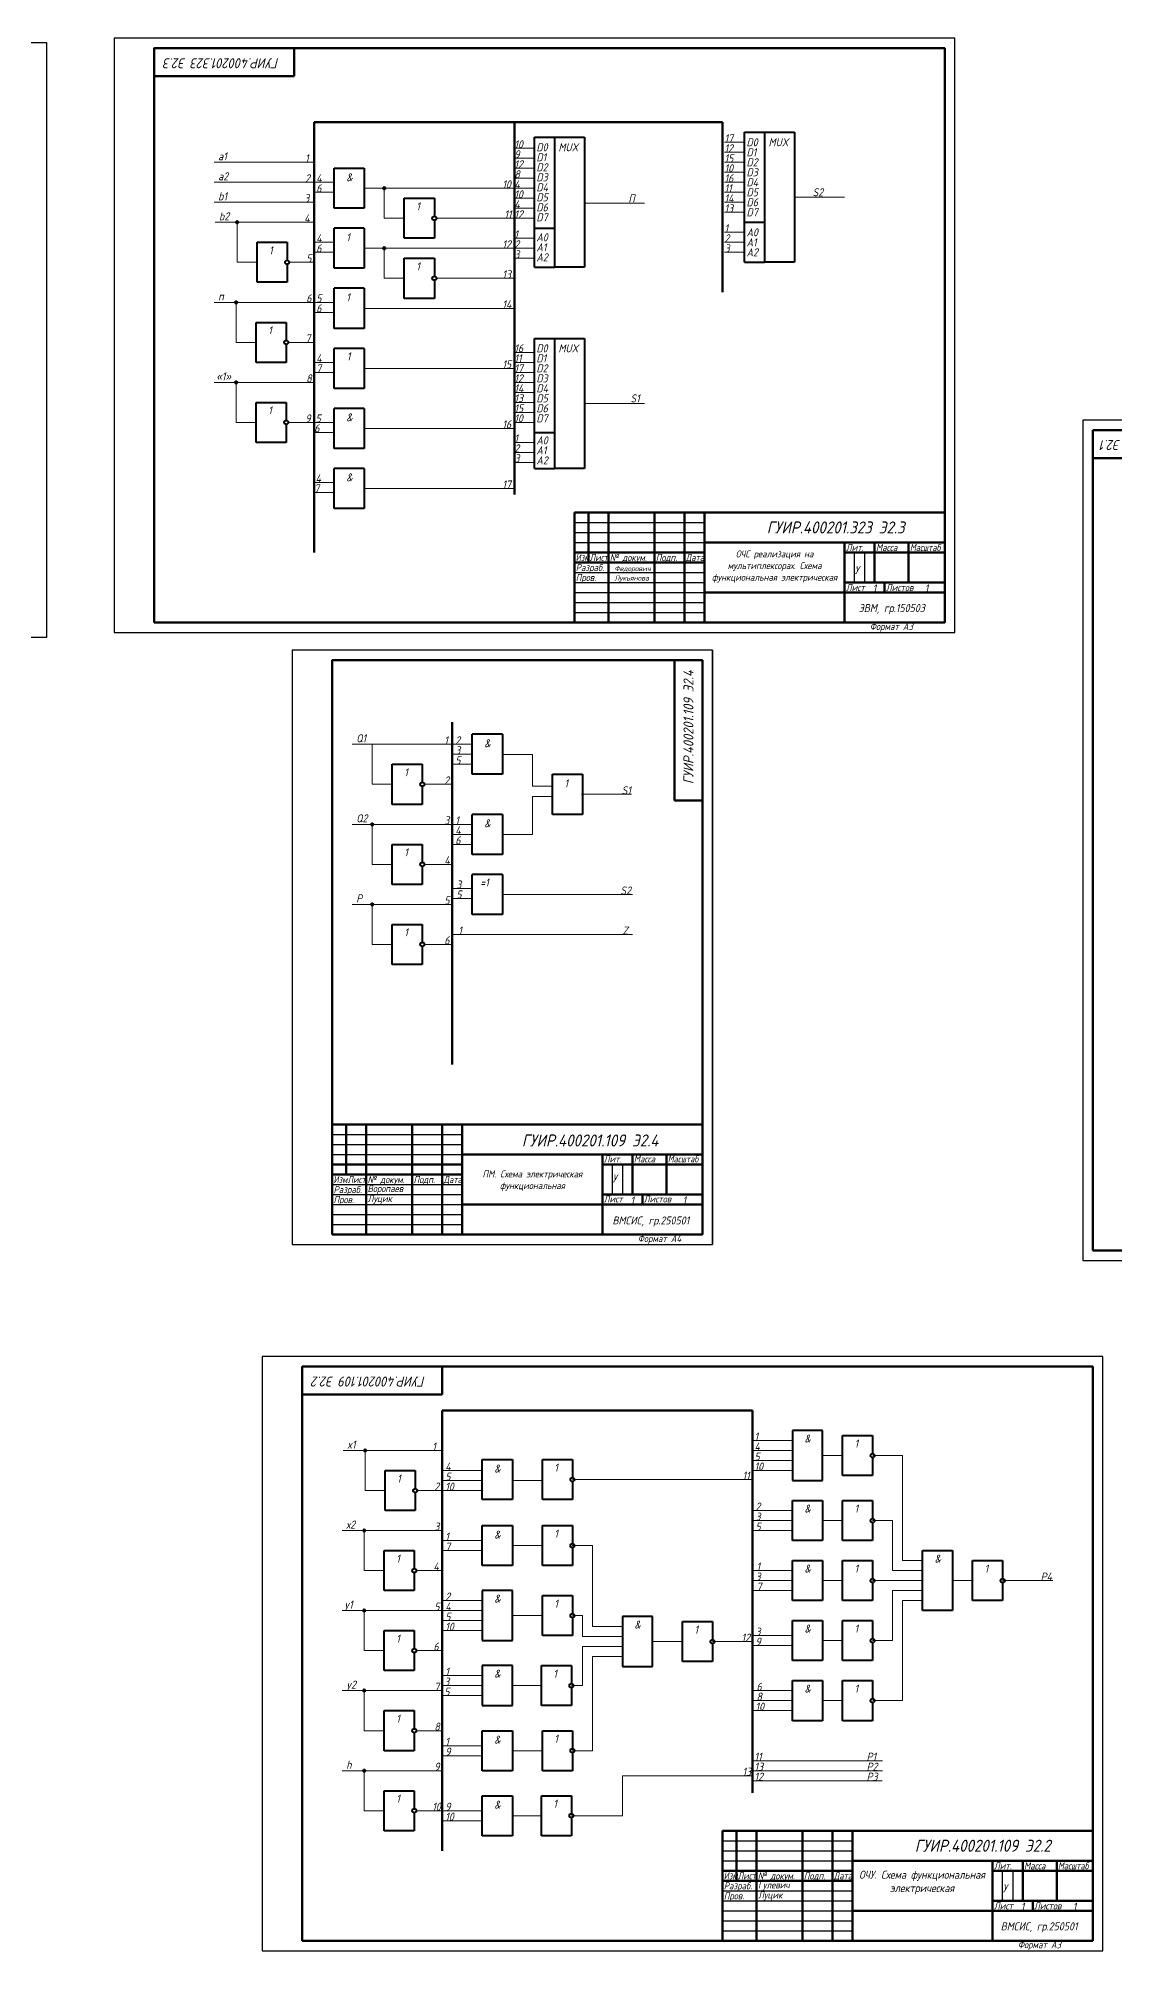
# Model space of a CAD drawing. Header units: millimetres. Extents: x 933 to 3512, y -240 to 1691.
# Drawn here: x 2393 to 2931, y -230 to 726 of the extents above; entities that cross this region are included whole.
import ezdxf

# ---------------------------------------------------------------- set-up
doc = ezdxf.new("R2010")
doc.units = ezdxf.units.MM
doc.header["$LTSCALE"] = 0.5
doc.layers.get('0').update_dxf_attribs({"lineweight": 60})
doc.layers.get('Defpoints').update_dxf_attribs({"color": 5})
doc.layers.add('4-текст', color=7, linetype='Continuous', true_color=0x00ad00)
doc.layers.add('провода', color=122, linetype='Continuous', lineweight=15)
doc.layers.add('фигуры', color=7, linetype='Continuous', lineweight=40)
doc.styles.get("Standard").update_dxf_attribs({"font": 'isocpeui.ttf', "width": 0.9})

msp = doc.modelspace()

# ---------------------------------------------------------------- linework, layer by layer
for p, q in [((2451.02, 720.91), (2451.02, 706.91)), ((2521.02, 706.91), (2521.02, 720.91)), ((2451.02, 706.91), (2521.02, 706.91)), ((2920, 530.05), (2920, 516.05)), ((2920, 516.05), (2990, 516.05)), ((2796.02, 473.91), (2796.02, 468.91)), ((2711, 415), (2711, 345)), ((2711, 345), (2725, 345)), ((2525, 62), (2525, 48)), ((2595, 48), (2595, 62)), ((2525, 48), (2595, 48)), ((2870, -185), (2870, -190))]:
    msp.add_line(p, q)
at = {"lineweight": 50}
for p, q in [((2531.02, 683.91), (2531.02, 468.91)), ((2531.02, 683.91), (2631.02, 683.91)), ((2631.02, 683.91), (2631.02, 497.91)), ((2631.02, 683.91), (2735.02, 683.91)), ((2735.02, 683.91), (2735.02, 598.91)), ((2600, 384), (2600, 213))]:
    msp.add_line(p, q, dxfattribs=at)
at = {"lineweight": 60}
for p, q in [((2846.02, 488.91), (2661.02, 488.91)), ((2661.02, 433.91), (2661.02, 488.91)), ((2668.02, 488.91), (2668.02, 463.91)), ((2678.02, 433.91), (2678.02, 488.91)), ((2701.02, 488.91), (2701.02, 433.91)), ((2716.02, 433.91), (2716.02, 488.91)), ((2726.02, 488.91), (2726.02, 433.91)), ((2661.02, 468.91), (2726.02, 468.91)), ((2726.02, 473.91), (2846.02, 473.91)), ((2796.02, 433.91), (2796.02, 473.91)), ((2796.02, 468.91), (2846.02, 468.91)), ((2811.02, 473.91), (2811.02, 453.91)), ((2828.02, 453.91), (2828.02, 473.91)), ((2661.02, 463.91), (2726.02, 463.91)), ((2796.02, 453.91), (2846.02, 453.91)), ((2816.02, 448.91), (2816.02, 453.91)), ((2726.02, 448.91), (2846.02, 448.91)), ((2920, -170), (2735, -170)), ((2735, -225), (2735, -170)), ((2742, -170), (2742, -195)), ((2752, -225), (2752, -170)), ((2775, -170), (2775, -225)), ((2790, -225), (2790, -170)), ((2800, -170), (2800, -225)), ((2735, -190), (2800, -190)), ((2800, -185), (2920, -185)), ((2870, -225), (2870, -185)), ((2870, -190), (2920, -190)), ((2885, -185), (2885, -205)), ((2902, -205), (2902, -185)), ((2735, -195), (2800, -195)), ((2800, -210), (2920, -210)), ((2870, -205), (2920, -205)), ((2890, -210), (2890, -205))]:
    msp.add_line(p, q, dxfattribs=at)
at = {"lineweight": -3}
for p, q in [((2661.02, 483.91), (2726.02, 483.91)), ((2661.02, 478.91), (2726.02, 478.91)), ((2661.02, 473.91), (2726.02, 473.91)), ((2801.02, 453.91), (2801.02, 468.91)), ((2806.02, 468.91), (2806.02, 453.91)), ((2661.02, 458.91), (2726.02, 458.91)), ((2661.02, 453.91), (2726.02, 453.91)), ((2661.02, 448.91), (2726.02, 448.91)), ((2661.02, 443.91), (2726.02, 443.91)), ((2661.02, 438.91), (2726.02, 438.91)), ((2735, -175), (2800, -175)), ((2735, -180), (2800, -180)), ((2735, -185), (2800, -185)), ((2875, -205), (2875, -190)), ((2880, -190), (2880, -205)), ((2735, -200), (2800, -200)), ((2735, -205), (2800, -205)), ((2735, -210), (2800, -210)), ((2735, -215), (2800, -215)), ((2735, -220), (2800, -220))]:
    msp.add_line(p, q, dxfattribs=at)
at = {"color": 7, "linetype": 'Continuous', "lineweight": 60}
for p, q in [((2725, 183), (2540, 183)), ((2540, 128), (2540, 183)), ((2547, 183), (2547, 158)), ((2557, 128), (2557, 183)), ((2580, 183), (2580, 128)), ((2595, 128), (2595, 183)), ((2605, 183), (2605, 128)), ((2540, 163), (2605, 163)), ((2605, 168), (2725, 168)), ((2675, 128), (2675, 168)), ((2675, 163), (2725, 163)), ((2690, 168), (2690, 148)), ((2707, 148), (2707, 168)), ((2540, 158), (2605, 158)), ((2675, 148), (2725, 148)), ((2695, 143), (2695, 148)), ((2605, 143), (2725, 143))]:
    msp.add_line(p, q, dxfattribs=at)
at = {"color": 7, "linetype": 'Continuous', "lineweight": -3}
for p, q in [((2540, 178), (2605, 178)), ((2540, 173), (2605, 173)), ((2540, 168), (2605, 168)), ((2680, 148), (2680, 163)), ((2685, 163), (2685, 148)), ((2540, 153), (2605, 153)), ((2540, 148), (2605, 148)), ((2540, 143), (2605, 143)), ((2540, 138), (2605, 138)), ((2540, 133), (2605, 133))]:
    msp.add_line(p, q, dxfattribs=at)
at = {"color": 7, "linetype": 'Continuous'}
msp.add_line((2675, 168), (2675, 163), dxfattribs=at)
at = {"lineweight": 53, "ltscale": 0.3}
msp.add_line((2595, 40), (2595, -180), dxfattribs=at)
at = {"lineweight": 53}
for p, q in [((2595, 40), (2750, 40)), ((2750, 40), (2750, -151))]:
    msp.add_line(p, q, dxfattribs=at)
at = {"lineweight": 40}
for p, q in [((2615, -50), (2615, -75)), ((2630, -50), (2615, -50)), ((2630, -75), (2630, -50)), ((2615, -75), (2630, -75)), ((2615, -87.5), (2615, -107.5)), ((2630, -87.5), (2615, -87.5)), ((2630, -107.5), (2630, -87.5)), ((2615, -107.5), (2630, -107.5))]:
    msp.add_line(p, q, dxfattribs=at)
at = {"lineweight": 60}
for points in [[(2451.02, 433.91), (2846.02, 433.91), (2846.02, 720.91), (2451.02, 720.91)], [(2525, -225), (2920, -225), (2920, 62), (2525, 62)]]:
    msp.add_lwpolyline(points, close=True, dxfattribs=at)
at = {"color": 7, "linetype": 'Continuous', "lineweight": 60}
msp.add_lwpolyline([(2540, 128), (2725, 128), (2725, 415), (2540, 415)], close=True, dxfattribs=at)
for centre in [(2566.02, 650.91), (2492.45, 633.91), (2566.02, 620.91), (2492.02, 593.91), (2492.02, 553.91), (2560, 333), (2560, 293), (2556.44, 20), (2556, -20), (2556, -60), (2556, -100), (2556, -140)]:
    msp.add_circle(centre, 0.5)
at = {"layer": 'Defpoints'}
for p, q in [((3512, 535.05), (2915, 535.05)), ((2915, 535.05), (2915, 115.05)), ((2730, 420), (2730, 123)), ((2915, 115.05), (3512, 115.05))]:
    msp.add_line(p, q, dxfattribs=at)
for points in [[(1977.45, 426.61), (2397.45, 426.61), (2397.45, 723.61), (1977.45, 723.61)], [(2431.02, 428.91), (2851.02, 428.91), (2851.02, 725.91), (2431.02, 725.91)], [(2520, 123), (2730, 123), (2730, 420), (2520, 420)], [(2505, -230), (2925, -230), (2925, 67), (2505, 67)]]:
    msp.add_lwpolyline(points, close=True, dxfattribs=at)
at = {"layer": 'провода'}
for p, q in [((2641.02, 670.91), (2631.02, 670.91)), ((2746.02, 673.91), (2736.02, 673.91)), ((2641.02, 665.91), (2631.02, 665.91)), ((2641.02, 660.91), (2631.02, 660.91)), ((2746.02, 668.91), (2736.02, 668.91)), ((2746.02, 663.91), (2736.02, 663.91)), ((2531.02, 653.91), (2541.02, 653.91)), ((2556.02, 650.91), (2631.02, 650.91)), ((2566.02, 650.91), (2566.02, 635.91)), ((2641.02, 655.91), (2631.02, 655.91)), ((2641.02, 650.91), (2631.02, 650.91)), ((2746.02, 658.91), (2736.02, 658.91)), ((2746.02, 653.91), (2736.02, 653.91)), ((2531.02, 648.91), (2541.02, 648.91)), ((2641.02, 645.91), (2631.02, 645.91)), ((2641.02, 640.91), (2631.02, 640.91)), ((2666.02, 643.41), (2696.02, 643.41)), ((2746.02, 648.91), (2736.02, 648.91)), ((2746.02, 643.91), (2736.02, 643.91)), ((2771.02, 646.41), (2796.02, 646.41)), ((2566.02, 635.91), (2576.02, 635.91)), ((2631.02, 635.91), (2641.02, 635.91)), ((2736.02, 638.91), (2746.02, 638.91)), ((2531.02, 623.91), (2541.02, 623.91)), ((2641.02, 625.91), (2631.02, 625.91)), ((2746.02, 628.91), (2736.02, 628.91)), ((2746.02, 623.91), (2736.02, 623.91)), ((2531.02, 618.91), (2541.02, 618.91)), ((2556.02, 620.91), (2631.02, 620.91)), ((2566.02, 620.91), (2566.02, 605.91)), ((2641.02, 620.91), (2631.02, 620.91)), ((2641.02, 615.91), (2631.02, 615.91)), ((2746.02, 618.91), (2736.02, 618.91)), ((2566.02, 605.91), (2576.02, 605.91)), ((2531.02, 593.91), (2541.02, 593.91)), ((2531.02, 588.91), (2541.02, 588.91)), ((2556.02, 590.91), (2631.02, 590.91)), ((2641.02, 568.91), (2631.02, 568.91)), ((2531.02, 563.91), (2541.02, 563.91)), ((2531.02, 558.91), (2541.02, 558.91)), ((2556.02, 560.91), (2631.02, 560.91)), ((2641.02, 563.91), (2631.02, 563.91)), ((2641.02, 558.91), (2631.02, 558.91)), ((2641.02, 553.91), (2631.02, 553.91)), ((2641.02, 548.91), (2631.02, 548.91)), ((2641.02, 543.91), (2631.02, 543.91)), ((2641.02, 538.91), (2631.02, 538.91)), ((2666.02, 543.41), (2696.02, 543.41)), ((2531.02, 533.91), (2541.02, 533.91)), ((2531.02, 528.91), (2541.02, 528.91)), ((2556.02, 530.91), (2586.02, 530.91)), ((2586.02, 530.91), (2631.02, 530.91)), ((2631.02, 533.91), (2641.02, 533.91)), ((2641.02, 523.91), (2631.02, 523.91)), ((2641.02, 518.91), (2631.02, 518.91)), ((2641.02, 513.91), (2631.02, 513.91)), ((2531.02, 503.91), (2541.02, 503.91)), ((2531.02, 498.91), (2541.02, 498.91)), ((2556.02, 500.91), (2631.02, 500.91)), ((2610, 373), (2600, 373)), ((2610, 368), (2600, 368)), ((2624.8, 367.99), (2640, 367.99)), ((2640, 367.99), (2640, 352)), ((2610, 363), (2600, 363)), ((2640, 352), (2650.03, 352)), ((2640, 347), (2650.03, 347)), ((2640, 347), (2640, 327.99)), ((2664.6, 348.01), (2689.6, 348.01)), ((2610, 333), (2600, 333)), ((2610, 328), (2600, 328)), ((2624.8, 327.99), (2640, 327.99)), ((2610, 323), (2600, 323)), ((2600, 300.94), (2610, 300.94)), ((2625, 297.94), (2690, 297.94)), ((2600, 295.94), (2610, 295.94)), ((2690, 277.94), (2600, 277.94)), ((2615, 10), (2595, 10)), ((2785, 17.5), (2795, 17.5)), ((2810.11, 17.5), (2825, 17.5)), ((2825, 17.5), (2825, -35)), ((2615, 5), (2595, 5)), ((2615, 0), (2595, 0)), ((2630, 5), (2645, 5)), ((2660, 5.5), (2750, 5.5)), ((2770, -10), (2750, -10)), ((2770, -15), (2750, -15)), ((2785, -15), (2795, -15)), ((2810.02, -15), (2820, -15)), ((2820, -15), (2820, -40)), ((2595, -25), (2615, -25)), ((2630, -27.5), (2645, -27.5)), ((2659.92, -27.5), (2665, -27.5)), ((2665, -27.5), (2670, -27.5)), ((2670, -27.5), (2670, -68)), ((2770, -20), (2750, -20)), ((2595, -30), (2615, -30)), ((2825, -35), (2835, -35)), ((2770, -40), (2750, -40)), ((2770, -45), (2750, -45)), ((2769.5, -45), (2770, -45)), ((2785, -45), (2795, -45)), ((2810.04, -45), (2835, -45)), ((2820, -40), (2835, -40)), ((2850, -45), (2860, -45)), ((2875, -45), (2900, -45)), ((2770, -50), (2750, -50)), ((2820, -75), (2820, -50)), ((2820, -50), (2835, -50)), ((2825, -105), (2825, -55)), ((2825, -55), (2835, -55)), ((2630, -62.5), (2645, -62.5)), ((2660.01, -62.5), (2665, -62.5)), ((2665, -62.5), (2665, -73)), ((2665, -73), (2685, -73)), ((2670, -68), (2685, -68)), ((2700, -75.5), (2715, -75.5)), ((2730, -75.5), (2750, -75.5)), ((2750, -72.5), (2770, -72.5)), ((2785, -75), (2795, -75)), ((2810, -75), (2820, -75)), ((2665, -97.5), (2665, -78)), ((2665, -78), (2685, -78)), ((2670, -130), (2670, -83)), ((2670, -83), (2685, -83)), ((2750, -77.5), (2770, -77.5)), ((2630, -97.5), (2644.5, -97.5)), ((2659.51, -97.5), (2665, -97.5)), ((2815, -105), (2825, -105)), ((2615, -127.5), (2595, -127.5)), ((2615, -132.5), (2595, -132.5)), ((2630, -130), (2645, -130)), ((2659.97, -130), (2670, -130)), ((2685, -162.5), (2685, -142.5)), ((2685, -142.5), (2750, -142.5)), ((2750, -135), (2815, -135)), ((2750, -140.05), (2815, -140.05)), ((2749.84, -145.02), (2814.84, -145.02)), ((2615, -160), (2595, -160)), ((2630, -162.5), (2644.5, -162.5)), ((2659.49, -162.5), (2685, -162.5)), ((2615, -165), (2595, -165))]:
    msp.add_line(p, q, dxfattribs=at)
at = {"layer": 'провода', "lineweight": 15}
for p, q in [((2531.02, 663.91), (2481.02, 663.91)), ((2531.02, 653.91), (2481.02, 653.91)), ((2531.02, 643.91), (2481.02, 643.91)), ((2531.02, 633.91), (2481.45, 633.91)), ((2492.45, 633.91), (2492.45, 613.91)), ((2592.02, 635.91), (2631.02, 635.91)), ((2492.45, 613.91), (2502.45, 613.91)), ((2518.45, 613.91), (2531.02, 613.91)), ((2592.02, 605.91), (2631.02, 605.91)), ((2531.02, 593.91), (2481.02, 593.91)), ((2492.02, 593.91), (2492.02, 573.91)), ((2492.02, 573.91), (2502.02, 573.91)), ((2518.02, 573.91), (2530.58, 573.91)), ((2530.58, 553.91), (2481.02, 553.91)), ((2492.02, 553.91), (2492.02, 533.91)), ((2492.02, 533.91), (2502.02, 533.91)), ((2518.02, 533.91), (2531.02, 533.91)), ((2600, 373), (2550, 373)), ((2560, 373), (2560, 353)), ((2560, 353), (2570, 353)), ((2586, 353), (2600, 353)), ((2600, 333), (2550, 333)), ((2560, 333), (2560, 313)), ((2560, 313), (2570, 313)), ((2586, 313), (2600, 313)), ((2600, 293), (2550, 293)), ((2560, 293), (2560, 273)), ((2560, 273), (2570, 273)), ((2586, 273), (2600, 273)), ((2595, 20), (2545.44, 20)), ((2556.44, 20), (2556.44, 0)), ((2750, 25), (2770, 25)), ((2750, 20), (2770, 20)), ((2750, 15), (2770, 15)), ((2750, 10), (2770, 10)), ((2556.44, 0), (2566.44, 0)), ((2582.44, 0), (2595, 0)), ((2595, -20), (2545, -20)), ((2556, -20), (2556, -40)), ((2556, -40), (2566, -40)), ((2582, -40), (2595, -40)), ((2595, -55), (2615, -55)), ((2595, -60), (2545, -60)), ((2556, -60), (2556, -80)), ((2595, -60), (2615, -60)), ((2595, -65), (2615, -65)), ((2595, -70), (2615, -70)), ((2556, -80), (2566, -80)), ((2582, -80), (2595, -80)), ((2595, -92.5), (2615, -92.5)), ((2595, -100), (2545, -100)), ((2556, -100), (2556, -120)), ((2595, -97.5), (2615, -97.5)), ((2595, -102.5), (2615, -102.5)), ((2750, -100), (2770, -100)), ((2750, -105), (2770, -105)), ((2785, -105), (2795, -105)), ((2810.06, -105), (2815, -105)), ((2750, -110), (2770, -110)), ((2556, -120), (2566, -120)), ((2582, -120), (2595, -120)), ((2595, -140), (2545, -140)), ((2556, -140), (2556, -160)), ((2556, -160), (2566, -160)), ((2582, -160), (2595, -160))]:
    msp.add_line(p, q, dxfattribs=at)
at = {"layer": 'фигуры'}
for p, q in [((2746.02, 613.91), (2746.02, 678.91)), ((2746.02, 678.91), (2756.02, 678.91)), ((2756.02, 678.91), (2771.02, 678.91)), ((2756.02, 678.91), (2756.02, 613.91)), ((2771.02, 678.91), (2771.02, 613.91)), ((2641.02, 611.41), (2641.02, 676.41)), ((2641.02, 676.41), (2651.02, 676.41)), ((2651.02, 676.41), (2666.02, 676.41)), ((2651.02, 676.41), (2651.02, 611.41)), ((2666.02, 676.41), (2666.02, 611.41)), ((2641.02, 630.91), (2651.02, 630.91)), ((2746.02, 633.91), (2756.02, 633.91)), ((2746.02, 613.91), (2756.02, 613.91)), ((2771.02, 613.91), (2756.02, 613.91)), ((2641.02, 611.41), (2651.02, 611.41)), ((2666.02, 611.41), (2651.02, 611.41)), ((2641.02, 510.91), (2641.02, 575.91)), ((2641.02, 575.91), (2651.02, 575.91)), ((2651.02, 575.91), (2666.02, 575.91)), ((2651.02, 575.91), (2651.02, 510.91)), ((2666.02, 575.91), (2666.02, 510.91)), ((2641.02, 528.91), (2651.02, 528.91)), ((2641.02, 510.91), (2651.02, 510.91)), ((2666.02, 510.91), (2651.02, 510.91))]:
    msp.add_line(p, q, dxfattribs=at)
at = {"layer": 'фигуры', "lineweight": 40}
for p, q in [((2541.02, 660.91), (2556.02, 660.91)), ((2541.02, 640.91), (2541.02, 660.91)), ((2556.02, 660.91), (2556.02, 640.91)), ((2556.02, 640.91), (2541.02, 640.91)), ((2576.02, 645.91), (2591.02, 645.91)), ((2576.02, 625.91), (2576.02, 645.91)), ((2591.02, 645.91), (2591.02, 636.91)), ((2541.02, 610.91), (2541.02, 630.91)), ((2556.02, 630.91), (2541.02, 630.91)), ((2556.02, 630.91), (2556.02, 610.91)), ((2591.02, 634.91), (2591.02, 625.91)), ((2502.45, 623.91), (2517.45, 623.91)), ((2502.45, 603.91), (2502.45, 623.91)), ((2517.45, 623.91), (2517.45, 614.91)), ((2591.02, 625.91), (2576.02, 625.91)), ((2517.45, 612.91), (2517.45, 603.91)), ((2576.02, 615.91), (2591.02, 615.91)), ((2576.02, 595.91), (2576.02, 615.91)), ((2591.02, 615.91), (2591.02, 606.91)), ((2517.45, 603.91), (2502.45, 603.91)), ((2556.02, 610.91), (2541.02, 610.91)), ((2591.02, 604.91), (2591.02, 595.91)), ((2541.02, 580.91), (2541.02, 600.91)), ((2556.02, 600.91), (2541.02, 600.91)), ((2556.02, 600.91), (2556.02, 580.91)), ((2591.02, 595.91), (2576.02, 595.91)), ((2502.02, 583.91), (2517.02, 583.91)), ((2502.02, 563.91), (2502.02, 583.91)), ((2517.02, 583.91), (2517.02, 574.91)), ((2556.02, 580.91), (2541.02, 580.91)), ((2517.02, 572.91), (2517.02, 563.91)), ((2541.02, 550.91), (2541.02, 570.91)), ((2556.02, 570.91), (2541.02, 570.91)), ((2556.02, 570.91), (2556.02, 550.91)), ((2517.02, 563.91), (2502.02, 563.91)), ((2556.02, 550.91), (2541.02, 550.91)), ((2502.02, 543.91), (2517.02, 543.91)), ((2502.02, 523.91), (2502.02, 543.91)), ((2517.02, 543.91), (2517.02, 534.91)), ((2541.02, 520.91), (2541.02, 540.91)), ((2556.02, 540.91), (2541.02, 540.91)), ((2556.02, 540.91), (2556.02, 520.91)), ((2517.02, 532.91), (2517.02, 523.91)), ((2517.02, 523.91), (2502.02, 523.91)), ((2556.02, 520.91), (2541.02, 520.91)), ((2541.02, 490.91), (2541.02, 510.91)), ((2556.02, 510.91), (2541.02, 510.91)), ((2556.02, 510.91), (2556.02, 490.91)), ((2556.02, 490.91), (2541.02, 490.91)), ((2610, 358), (2610, 378)), ((2625, 378), (2610, 378)), ((2625, 378), (2625, 358)), ((2570, 363), (2585, 363)), ((2570, 343), (2570, 363)), ((2585, 363), (2585, 354)), ((2625, 358), (2610, 358)), ((2650.03, 358), (2665.03, 358)), ((2650.03, 338), (2650.03, 358)), ((2665.03, 358), (2665.03, 338)), ((2585, 352), (2585, 343)), ((2585, 343), (2570, 343)), ((2610, 318), (2610, 338)), ((2625, 338), (2610, 338)), ((2625, 338), (2625, 318)), ((2665.03, 338), (2650.03, 338)), ((2570, 323), (2585, 323)), ((2570, 303), (2570, 323)), ((2585, 323), (2585, 314)), ((2625, 318), (2610, 318)), ((2585, 312), (2585, 303)), ((2610, 287.94), (2610, 307.94)), ((2625, 307.94), (2610, 307.94)), ((2625, 307.94), (2625, 287.94)), ((2585, 303), (2570, 303)), ((2625, 287.94), (2610, 287.94)), ((2570, 283), (2585, 283)), ((2570, 263), (2570, 283)), ((2585, 283), (2585, 274)), ((2585, 272), (2585, 263)), ((2585, 263), (2570, 263)), ((2770, 30), (2770, 5)), ((2785, 30), (2770, 30)), ((2785, 5), (2785, 30)), ((2795, 27.5), (2810, 27.5)), ((2795, 7.5), (2795, 27.5)), ((2810, 27.5), (2810, 18.5)), ((2566.44, 10), (2581.44, 10)), ((2566.44, -10), (2566.44, 10)), ((2581.44, 10), (2581.44, 1)), ((2615, 15.5), (2630, 15.5)), ((2615, -4.5), (2615, 15.5)), ((2630, 15.5), (2630, -4.5)), ((2645, 15.5), (2660, 15.5)), ((2645, 6.02), (2645, 15.5)), ((2660, 15.5), (2660, 6.5)), ((2810, 16.5), (2810, 7.5)), ((2645, -4.5), (2645, 6)), ((2660, 4.5), (2660, -4.5)), ((2770, 5), (2785, 5)), ((2810, 7.5), (2795, 7.5)), ((2581.44, -1), (2581.44, -10)), ((2630, -4.5), (2615, -4.5)), ((2660, -4.5), (2645, -4.5)), ((2770, -5), (2785, -5)), ((2770, -25), (2770, -5)), ((2785, -5), (2785, -25)), ((2795, -5), (2810, -5)), ((2795, -25), (2795, -5)), ((2810, -5), (2810, -14)), ((2581.44, -10), (2566.44, -10)), ((2615, -17.5), (2630, -17.5)), ((2615, -37.5), (2615, -17.5)), ((2630, -17.5), (2630, -37.5)), ((2645, -17.5), (2660, -17.5)), ((2645, -37.5), (2645, -17.5)), ((2660, -17.5), (2660, -26.5)), ((2810, -16), (2810, -25)), ((2660, -28.5), (2660, -37.5)), ((2785, -25), (2770, -25)), ((2810, -25), (2795, -25)), ((2566, -30), (2581, -30)), ((2566, -50), (2566, -30)), ((2581, -30), (2581, -39)), ((2630, -37.5), (2615, -37.5)), ((2660, -37.5), (2645, -37.5)), ((2770, -35), (2785, -35)), ((2770, -55), (2770, -35)), ((2785, -35), (2785, -55)), ((2795, -35), (2810, -35)), ((2795, -55), (2795, -35)), ((2810, -35), (2810, -44)), ((2835, -45), (2835, -30)), ((2835, -30), (2850, -30)), ((2850, -30), (2850, -60)), ((2860, -35), (2875, -35)), ((2860, -55), (2860, -35)), ((2875, -35), (2875, -44)), ((2581, -41), (2581, -50)), ((2810, -46), (2810, -55)), ((2835, -60), (2835, -45)), ((2875, -46), (2875, -55)), ((2581, -50), (2566, -50)), ((2645, -52.5), (2660, -52.5)), ((2645, -72.5), (2645, -52.5)), ((2660, -52.5), (2660, -61.5)), ((2785, -55), (2770, -55)), ((2810, -55), (2795, -55)), ((2875, -55), (2860, -55)), ((2660, -63.5), (2660, -72.5)), ((2685, -63), (2685, -88)), ((2700, -63), (2685, -63)), ((2700, -88), (2700, -63)), ((2715, -65.5), (2730, -65.5)), ((2715, -85.5), (2715, -65.5)), ((2730, -65.5), (2730, -74.5)), ((2770, -65), (2785, -65)), ((2770, -85), (2770, -65)), ((2785, -65), (2785, -85)), ((2795, -65), (2810, -65)), ((2795, -85), (2795, -65)), ((2810, -65), (2810, -74)), ((2850, -60), (2835, -60)), ((2566, -70), (2581, -70)), ((2566, -90), (2566, -70)), ((2581, -70), (2581, -79)), ((2660, -72.5), (2645, -72.5)), ((2810, -76), (2810, -85)), ((2581, -81), (2581, -90)), ((2730, -85.5), (2715, -85.5)), ((2730, -76.5), (2730, -85.5)), ((2785, -85), (2770, -85)), ((2810, -85), (2795, -85)), ((2581, -90), (2566, -90)), ((2644.5, -87.5), (2659.5, -87.5)), ((2644.5, -107.5), (2644.5, -87.5)), ((2659.5, -87.5), (2659.5, -96.5)), ((2685, -88), (2700, -88)), ((2770, -95), (2785, -95)), ((2770, -115), (2770, -95)), ((2785, -95), (2785, -115)), ((2795, -95), (2810, -95)), ((2795, -115), (2795, -95)), ((2810, -95), (2810, -104)), ((2659.5, -98.5), (2659.5, -107.5)), ((2566, -110), (2581, -110)), ((2566, -130), (2566, -110)), ((2581, -110), (2581, -119)), ((2659.5, -107.5), (2644.5, -107.5)), ((2810, -106), (2810, -115)), ((2581, -121), (2581, -130)), ((2615, -120), (2630, -120)), ((2615, -140), (2615, -120)), ((2630, -120), (2630, -140)), ((2645, -120), (2660, -120)), ((2645, -140), (2645, -120)), ((2660, -120), (2660, -129)), ((2785, -115), (2770, -115)), ((2810, -115), (2795, -115)), ((2581, -130), (2566, -130)), ((2660, -131), (2660, -140)), ((2630, -140), (2615, -140)), ((2660, -140), (2645, -140)), ((2566, -150), (2581, -150)), ((2566, -170), (2566, -150)), ((2581, -150), (2581, -159)), ((2615, -152.5), (2630, -152.5)), ((2615, -172.5), (2615, -152.5)), ((2630, -152.5), (2630, -172.5)), ((2644.5, -152.5), (2659.5, -152.5)), ((2644.5, -172.5), (2644.5, -152.5)), ((2659.5, -152.5), (2659.5, -161.5)), ((2581, -161), (2581, -170)), ((2581, -170), (2566, -170)), ((2659.5, -163.5), (2659.5, -172.5)), ((2630, -172.5), (2615, -172.5)), ((2659.5, -172.5), (2644.5, -172.5))]:
    msp.add_line(p, q, dxfattribs=at)
at = {"layer": 'фигуры', "lineweight": 60}
for p, q in [((2920, 120.05), (2920, 530.05)), ((2920, 530.05), (3492, 530.05)), ((3507, 120.05), (2920, 120.05))]:
    msp.add_line(p, q, dxfattribs=at)
at = {"layer": 'фигуры', "lineweight": 40}
for centre in [(2591.02, 635.91), (2517.45, 613.91), (2591.02, 605.91), (2517.02, 573.91), (2517.02, 533.91), (2585, 353), (2585, 313), (2585, 273), (2810, 17.5), (2581.44, 0), (2660, 5.5), (2810, -15), (2660, -27.5), (2581, -40), (2810, -45), (2875, -45), (2660, -62.5), (2730, -75.5), (2810, -75), (2581, -80), (2659.5, -97.5), (2810, -105), (2581, -120), (2660, -130), (2581, -160), (2659.5, -162.5)]:
    msp.add_circle(centre, 1, dxfattribs=at)

# ---------------------------------------------------------------- texts
at = {"lineweight": -3, "width": 0.9}
for p in [(2808.62, 430.15), (2882.6, -228.75)]:
    msp.add_text('Формат А3', height=3.5, dxfattribs=at).set_placement(p)
at = {"color": 7, "linetype": 'Continuous', "lineweight": 70, "width": 0.9}
msp.add_text('Формат А4', height=3.5, dxfattribs=at).set_placement((2692.66, 124.2))
at = {"attachment_point": 1}
for s, width, heights, insert, char_height in [('\\pxqc;ОЧС реализация на мультиплексорах. Схема функциональная электрическая', 70.0392, [37.17], (2726.02, 469.91), 3.5), ('\\pxqc;ПМ. Схема электрическая\\Pфункциональная', 70.0392, [37.17], (2605, 160), 3.5), ('\\pxqc;ОЧУ. Схема функциональная электрическая', 69.4534, [22.24], (2800, -190), 4)]:
    msp.add_mtext_dynamic_manual_height_columns(s, width=width, gutter_width=20, heights=heights, dxfattribs=dict(at, insert=insert, char_height=char_height))
at = {"layer": '4-текст', "lineweight": -3}
for s, width, p in [('Лит.', 0.9, (2796.69, 469.61)), ('Масса', 0.9, (2811.69, 469.61)), ('Масштаб', 0.8, (2828.69, 469.61)), ('Изм.', 0.7, (2661.69, 464.61)), ('Разраб.', 0.9, (2661.69, 459.61)), ('Лист', 0.75, (2668.69, 464.61)), ('№ докум.', 0.9, (2678.69, 464.61)), ('Подп.', 0.9, (2701.69, 464.61)), ('Дата', 0.75, (2716.69, 464.61)), ('Пров.', 0.9, (2661.69, 454.61)), ('Лист', 0.9, (2796.69, 449.61)), ('Листов', 0.9, (2816.69, 449.61)), ('Лит.', 0.9, (2675.67, 164)), ('Масса', 0.9, (2690.67, 164)), ('Масштаб', 0.8, (2707.67, 164)), ('Изм.', 0.7, (2540.67, 153.7)), ('Лист', 0.75, (2547.67, 153.7)), ('№ докум.', 0.9, (2557.67, 153.7)), ('Подп.', 0.9, (2580.67, 153.7)), ('Дата', 0.75, (2595.67, 153.7)), ('Разраб.', 0.9, (2540.67, 148.7)), ('Пров.', 0.9, (2540.67, 143.7)), ('Лист', 0.9, (2675.67, 144)), ('Листов', 0.9, (2695.67, 144)), ('Изм.', 0.7, (2735.67, -194.3)), ('Лист', 0.75, (2742.67, -194.3)), ('№ докум.', 0.9, (2752.67, -194.3)), ('Подп.', 0.9, (2775.67, -194.3)), ('Дата', 0.75, (2790.67, -194.3)), ('Лит.', 0.9, (2870.67, -189.3)), ('Масса', 0.9, (2885.67, -189.3)), ('Масштаб', 0.8, (2902.67, -189.3)), ('Разраб.', 0.9, (2735.67, -199.3)), ('Пров.', 0.9, (2735.67, -204.3)), ('Лист', 0.9, (2870.67, -209.3)), ('Листов', 0.9, (2890.67, -209.3))]:
    msp.add_text(s, height=3.5, dxfattribs=dict(at, width=width)).set_placement(p)
at = {"layer": 'провода', "width": 0.9}
for s, p in [('У', (2801.02, 458.11)), ('1', (2810.02, 448.91)), ('1', (2836.02, 448.91)), ('У', (2680, 154)), ('1', (2689, 143)), ('1', (2715, 143)), ('У', (2875, -200.8)), ('1', (2884, -210)), ('1', (2910, -210))]:
    msp.add_text(s, height=4, dxfattribs=at).set_placement(p)
at = {"layer": 'провода', "char_height": 5, "attachment_point": 6}
for s, insert, rotation in [('ГУИР.400201.323 Э2.3', (2456.02, 713.41), 180), ('ГУИР.400201.109 Э2.1', (2924, 522.55), 180), ('ГУИР.400201.109 Э2.4', (2718, 410), 90), ('ГУИР.400201.109 Э2.2', (2530, 54.5), 180)]:
    msp.add_mtext_dynamic_manual_height_columns(s, width=70, gutter_width=20, heights=[0], dxfattribs=dict(at, insert=insert, rotation=rotation))
at = {"layer": 'провода'}
for s, width, heights, insert, char_height, attachment_point in [('ГУИР.400201.323 Э2.3', 81.1655, [16.74], (2826.02, 481.41), 6, 6), ('Федорович', 23, [0], (2681.02, 462.11), 2.5, 1), ('Лукьянова', 23, [0], (2681.02, 457.36), 2.5, 1), ('ЭВМ, гр.150503', 50, [0], (2803.02, 443.11), 4, 1), ('ГУИР.400201.109 Э2.4', 78, [0], (2703, 175), 6, 6), ('Воропаев', 23, [0], (2557.67, 152.71), 3.5, 1), ('ВМСИС, гр.250501', 50, [0], (2680, 137), 4, 1), ('ГУИР.400201.109 Э2.2', 84.1599, [14.49], (2899, -177.5), 6, 6), ('Гулевич', 23, [0], (2752.77, -195.38), 3.5, 1), ('ВМСИС, гр.250501', 50, [0], (2874, -215.8), 4, 1)]:
    msp.add_mtext_dynamic_manual_height_columns(s, width=width, gutter_width=20, heights=heights, dxfattribs=dict(at, insert=insert, char_height=char_height, attachment_point=attachment_point))
at = {"layer": 'фигуры', "width": 0.9}
for s, p in [('9', (2631.02, 665.91)), ('10', (2631.02, 670.91)), ('D0', (2642.02, 669.41)), ('MUX', (2653.02, 669.41)), ('17', (2736.02, 673.91)), ('12', (2736.02, 668.91)), ('D0', (2747.02, 671.91)), ('D1', (2747.02, 666.91)), ('MUX', (2758.02, 671.91)), ('a1', (2483.02, 664.91)), ('1', (2526.45, 663.91)), ('8', (2631.02, 655.91)), ('12', (2631.02, 660.91)), ('D1', (2642.02, 664.41)), ('D2', (2642.02, 659.41)), ('15', (2736.02, 663.91)), ('10', (2736.02, 658.91)), ('D2', (2747.02, 661.91)), ('D3', (2747.02, 656.91)), ('a2', (2483.02, 654.91)), ('2', (2526.45, 653.91)), ('4', (2532.02, 653.91)), ('6', (2532.02, 648.91)), ('&', (2547.02, 654.41)), ('10', (2625.02, 650.91)), ('4', (2631.02, 650.91)), ('D3', (2642.02, 654.41)), ('D4', (2642.02, 649.41)), ('16', (2736.02, 653.91)), ('11', (2736.02, 648.91)), ('D4', (2747.02, 651.91)), ('D5', (2747.02, 646.91)), ('S2', (2780.02, 646.91)), ('b1', (2483.02, 644.91)), ('3', (2526.02, 643.91)), ('1', (2582.02, 639.91)), ('4', (2631.02, 640.91)), ('10', (2631.02, 645.91)), ('D5', (2642.02, 644.41)), ('D6', (2642.02, 639.41)), ('П', (2688.02, 643.91)), ('14', (2736.02, 643.91)), ('13', (2736.02, 638.91)), ('D6', (2747.02, 641.91)), ('D7', (2747.02, 636.91)), ('b2', (2483.45, 634.91)), ('4', (2526.02, 633.91)), ('11', (2626.02, 635.91)), ('12', (2631.02, 635.91)), ('D7', (2642.02, 634.41)), ('1', (2736.02, 628.91)), ('A0', (2747.02, 626.91)), ('1', (2508.45, 617.91)), ('4', (2532.02, 623.91)), ('6', (2532.02, 618.91)), ('1', (2547.02, 624.41)), ('12', (2625.02, 620.91)), ('2', (2631.02, 620.91)), ('1', (2631.02, 625.91)), ('A0', (2642.02, 624.41)), ('A1', (2642.02, 619.41)), ('2', (2736.02, 623.91)), ('3', (2736.02, 618.91)), ('A1', (2747.02, 621.91)), ('5', (2527.02, 613.91)), ('1', (2582.02, 609.91)), ('3', (2631.02, 615.91)), ('A2', (2642.02, 614.41)), ('A2', (2747.02, 616.91)), ('13', (2625.02, 605.91)), ('п', (2483.02, 594.91)), ('6', (2527.02, 593.91)), ('5', (2532.02, 593.91)), ('6', (2532.02, 588.91)), ('1', (2547.02, 594.41)), ('14', (2625.02, 590.91)), ('1', (2508.02, 577.91)), ('7', (2526.58, 573.91)), ('4', (2532.02, 563.91)), (' 1', (2545.02, 564.91)), ('15', (2625.02, 560.91)), ('16', (2631.02, 568.96)), ('11', (2631.02, 563.91)), ('D0', (2642.02, 568.91)), ('D1', (2642.02, 563.91)), ('MUX', (2653.02, 568.91)), ('«1»', (2482.02, 554.91)), ('8', (2527.02, 553.91)), ('7', (2532.02, 558.91)), ('17', (2631.02, 558.96)), ('12', (2631.02, 553.91)), ('D2', (2642.02, 558.91)), ('D3', (2642.02, 553.91)), ('14', (2631.02, 548.91)), ('13', (2631.02, 543.96)), ('D4', (2642.02, 548.91)), ('D5', (2642.02, 543.91)), ('S1', (2689.02, 543.91)), ('1', (2508.02, 537.91)), ('9', (2526.58, 533.91)), ('5', (2531.67, 533.87)), ('&', (2547.02, 534.41)), ('15', (2631.02, 538.91)), ('10', (2631.02, 533.96)), ('D6', (2642.02, 538.91)), ('D7', (2642.02, 533.91)), ('6', (2531.02, 528.96)), ('16', (2625.02, 530.91)), ('1', (2631.02, 523.91)), ('A0', (2642.02, 522.91)), ('2', (2631.02, 518.91)), ('3', (2631.02, 513.91)), ('A1', (2642.02, 517.91)), ('A2', (2642.02, 512.91)), ('4', (2531.67, 503.87)), ('&', (2547.02, 504.41)), ('7', (2531.02, 498.96)), ('17', (2625.02, 500.91)), ('Q1', (2552, 374)), ('1', (2596, 373)), ('&', (2616, 371.5)), ('1', (2576, 357)), ('2', (2596, 353)), ('1', (2656.03, 351.5)), ('Q2', (2552, 334)), ('3', (2596, 333)), ('&', (2616, 331.5)), ('1', (2576, 317)), ('4', (2596, 313)), ('=1', (2614, 301.94)), ('P', (2552, 294)), ('5', (2596, 293)), ('1', (2576, 277)), ('6', (2596, 273)), ('x1', (2547.44, 21)), ('1', (2590, 20)), ('&', (2776, 24)), ('1', (2801, 21.5)), ('&', (2621, 9)), ('1', (2651, 9.5)), ('1', (2572.44, 4)), ('2', (2591, 0)), ('&', (2776, -11)), ('1', (2801, -11)), ('х2', (2547, -19)), ('3', (2591, -20)), ('&', (2621, -24)), ('1', (2651, -23.5)), ('1', (2572, -36)), ('4', (2590.56, -40)), ('&', (2776, -41)), ('1', (2801, -41)), ('&', (2841, -36)), ('1', (2866, -41)), ('y1', (2546, -59)), ('5', (2591, -60)), ('&', (2621, -56)), ('1', (2651, -58.5)), ('&', (2691, -69)), ('1', (2572, -76)), ('6', (2590.56, -80)), ('1', (2721, -71.5)), ('&', (2776, -71)), ('1', (2801, -71)), ('y2', (2547, -99)), ('&', (2621, -93.5)), ('1', (2650.5, -93.5)), ('7', (2591, -100)), ('&', (2776, -101)), ('1', (2801, -101)), ('1', (2572, -116)), ('8', (2591, -120)), ('&', (2621, -126.5)), ('1', (2651, -126)), ('h', (2547, -139)), ('9', (2591, -140)), ('1', (2572, -156)), ('10', (2590, -160)), ('&', (2621, -159)), ('1', (2650.5, -158.5))]:
    msp.add_text(s, height=4, dxfattribs=at).set_placement(p)
at = {"layer": 'фигуры', "attachment_point": 1}
for s, width, insert, char_height in [('2', 0.5, (2601.5, 377), 4), ('5', 0.5, (2601.5, 367), 4), ('1', 0.5, (2601.5, 337), 4), ('6', 0.5, (2601.5, 327), 4), ('1', 1, (2603, 281.94), 4), ('Z', 5, (2685, 281.94), 4), ('Луцик', 0.1828, (2557.71, 147.71), 3.5), ('5', 0.5, (2596.5, 9), 4), ('P4', 0.5, (2894, -41), 4), ('2', 0.5, (2596.5, -51), 4), ('10', 0.5, (2751.5, -106), 4), ('9', 0.5, (2596.5, -128.5), 4), ('P1', 0.5, (2807, -131), 4), ('13', 0.5, (2751, -136), 4), ('12', 0.5, (2751, -141), 4), ('P3', 0.5, (2807, -141), 4), ('Луцик', 0.1828, (2752.81, -200.37), 3.5)]:
    msp.add_mtext_dynamic_manual_height_columns(s, width=width, gutter_width=20, heights=[0], dxfattribs=dict(at, insert=insert, char_height=char_height))
at = {"layer": 'фигуры', "char_height": 4, "attachment_point": 1}
for s, insert in [('3', (2601.5, 372)), ('S1', (2684.62, 352.01)), ('4', (2601.5, 332)), ('3', (2602, 304.94)), ('5', (2602, 299.94)), ('S2', (2684, 301.94)), ('1', (2751, 29)), ('4', (2751, 24)), ('4', (2596.5, 14)), ('5', (2751, 19)), ('10', (2751, 14)), ('10', (2596.5, 4)), ('11', (2745, 9.5)), ('2', (2751.5, -6)), ('3', (2751.5, -11)), ('5', (2751.5, -16)), ('1', (2596.5, -21)), ('7', (2596.5, -26)), ('1', (2752, -36)), ('3', (2751.5, -41)), ('7', (2752, -46)), ('4', (2596.5, -56)), ('5', (2596.5, -61)), ('10', (2596.5, -66)), ('12', (2744.5, -71.5)), ('3', (2751.5, -68.5)), ('9', (2751.5, -73.5)), ('3', (2596, -93.5)), ('1', (2596.5, -88.5)), ('5', (2596, -98.5)), ('6', (2752, -96)), ('8', (2752, -101)), ('1', (2596.5, -123.5)), ('11', (2751, -131)), ('13', (2745, -138.5)), ('P2', (2807, -136)), ('9', (2596.5, -156)), ('10', (2596.5, -161))]:
    msp.add_mtext(s, dxfattribs=dict(at, insert=insert))

doc.saveas('drawing.dxf')
